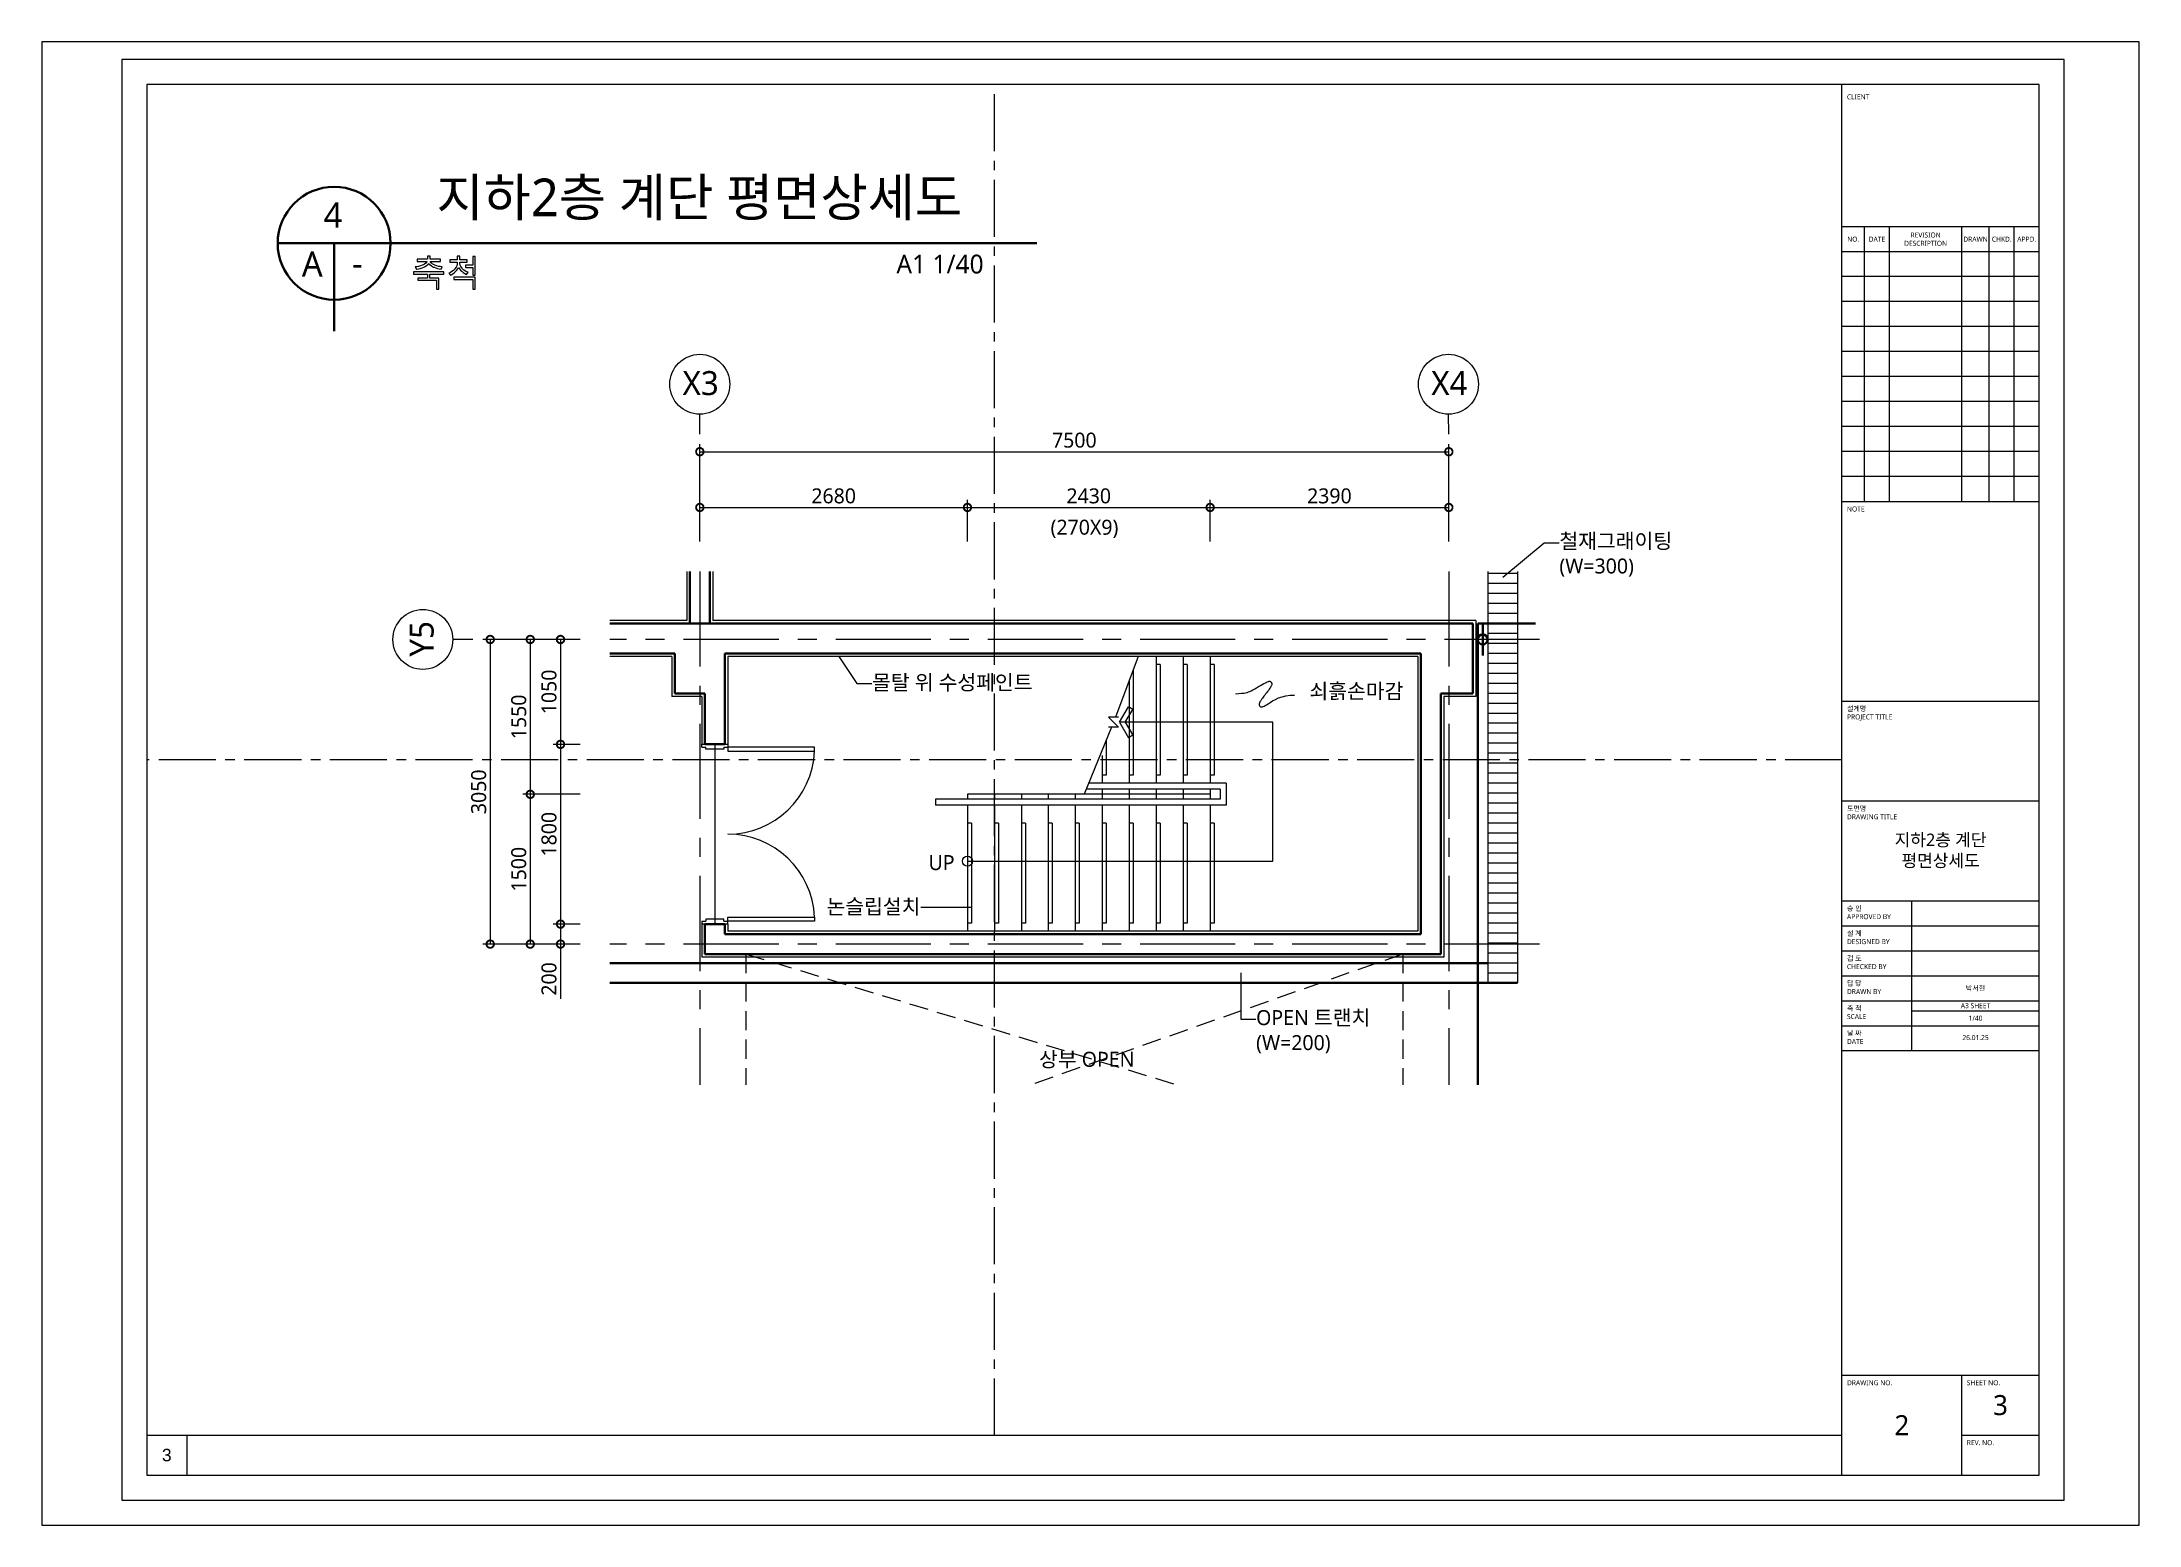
# Model space of a CAD drawing. Header units: millimetres. Extents: x 0 to 21000, y 0 to 14850.
import ezdxf
from ezdxf import colors
from ezdxf.entities.mleader import LeaderData, LeaderLine
from ezdxf.math import Vec2, Vec3

# ---------------------------------------------------------------- set-up
doc = ezdxf.new("R2010")
doc.units = ezdxf.units.MM
doc.header["$LTSCALE"] = 30
doc.header["$PDMODE"] = 34
for name, pattern in [('CENTER', [50.8, 31.75, -6.35, 6.35, -6.35]), ('CENTER2', [28.575, 19.05, -3.175, 3.175, -3.175]), ('HIDDEN', [9.525, 6.35, -3.175])]:
    doc.linetypes.add(name, pattern=pattern)
for name, color, linetype, lineweight in [('가구', 4, 'Continuous', 20), ('도면명', 3, 'Continuous', 40), ('마감선', 9, 'Continuous', 13), ('문자', 3, 'Continuous', 20), ('벽체선', 2, 'Continuous', 40), ('벽체중심선', 1, 'CENTER', 9), ('보조선', 1, 'Continuous', 9), ('은선', 2, 'HIDDEN', 9), ('중심선', 1, 'CENTER', 9), ('치수보조선', 7, 'Continuous', 9), ('화살표', 6, 'Continuous', 15)]:
    doc.layers.add(name, color=color, linetype=linetype, lineweight=lineweight)
for name, color, linetype in [('기타', 250, 'Continuous'), ('문-창문', 4, 'Continuous'), ('실선', 7, 'Continuous'), ('틀', 7, 'Continuous')]:
    doc.layers.add(name, color=color, linetype=linetype)
doc.styles.add('H1', font='malgun.ttf', dxfattribs={"height": 150})
doc.styles.add('H2', font='malgun.ttf')
doc.styles.get("Standard").update_dxf_attribs({"font": 'arial.ttf'})
doc.dimstyles.new('H1', dxfattribs={"dimscale": 60, "dimtxt": 2.5, "dimasz": 2.5, "dimexe": 1.25, "dimexo": 5, "dimtad": 1, "dimtxsty": 'H1', "dimblk": 'DOTSMALL', "dimcen": 2.5, "dimadec": 0, "dimazin": 0, "dimtfac": 1, "dimtmove": 0, "dimatfit": 3, "dimfxl": 1, "dimarcsym": 0})

# ---------------------------------------------------------------- blocks, each defined once
blk = doc.blocks.new('_DotSmall')
at = {"color": 0, "linetype": 'ByBlock', "const_width": 0.5}
blk.add_lwpolyline([(-0.0625, 0, 1), (0.0625, 0, 1)], format="xyb", close=True, dxfattribs=at)
blk = doc.blocks.new('*D20')
at = {"layer": 'Defpoints', "color": 0, "transparency": 16777216}
for p in [(14088, 10747), (6588, 9547), (14088, 9547)]:
    blk.add_point(p, dxfattribs=at)
at = {"layer": '치수보조선', "color": 0, "lineweight": -2, "transparency": 16777216}
for p, q in [((6588, 9847), (6588, 10822)), ((6588, 10747), (14088, 10747)), ((14088, 9847), (14088, 10822))]:
    blk.add_line(p, q, dxfattribs=at)
at = {"layer": '치수보조선', "color": 0, "lineweight": -2, "transparency": 16777216, "xscale": 150, "yscale": 150, "zscale": 150, "rotation": 180}
blk.add_blockref('_DotSmall', (6588, 10747), dxfattribs=at)
at = {"layer": '치수보조선', "color": 0, "lineweight": -2, "transparency": 16777216, "xscale": 150, "yscale": 150, "zscale": 150}
blk.add_blockref('_DotSmall', (14088, 10747), dxfattribs=at)
at = {"layer": '치수보조선', "color": 0, "transparency": 16777216, "insert": (10338, 10862), "char_height": 150, "attachment_point": 5, "style": 'H1'}
blk.add_mtext('7500', dxfattribs=at)
blk = doc.blocks.new('*D21')
at = {"layer": 'Defpoints', "color": 0, "transparency": 16777216}
for p in [(9268, 10189), (6588, 9547), (9268, 9547)]:
    blk.add_point(p, dxfattribs=at)
at = {"layer": '치수보조선', "color": 0, "lineweight": -2, "transparency": 16777216}
for p, q in [((6588, 9847), (6588, 10264)), ((6588, 10189), (9268, 10189)), ((9268, 9847), (9268, 10264))]:
    blk.add_line(p, q, dxfattribs=at)
at = {"layer": '치수보조선', "color": 0, "lineweight": -2, "transparency": 16777216, "xscale": 150, "yscale": 150, "zscale": 150, "rotation": 180}
blk.add_blockref('_DotSmall', (6588, 10189), dxfattribs=at)
at = {"layer": '치수보조선', "color": 0, "lineweight": -2, "transparency": 16777216, "xscale": 150, "yscale": 150, "zscale": 150}
blk.add_blockref('_DotSmall', (9268, 10189), dxfattribs=at)
at = {"layer": '치수보조선', "color": 0, "transparency": 16777216, "insert": (7928, 10304), "char_height": 150, "attachment_point": 5, "style": 'H1'}
blk.add_mtext('2680', dxfattribs=at)
blk = doc.blocks.new('*D22')
at = {"layer": 'Defpoints', "color": 0, "transparency": 16777216}
for p in [(11698, 10189), (9268, 9547), (11698, 9547)]:
    blk.add_point(p, dxfattribs=at)
at = {"layer": '치수보조선', "color": 0, "lineweight": -2, "transparency": 16777216}
for p, q in [((9268, 9847), (9268, 10264)), ((9268, 10189), (11698, 10189)), ((11698, 9847), (11698, 10264))]:
    blk.add_line(p, q, dxfattribs=at)
at = {"layer": '치수보조선', "color": 0, "lineweight": -2, "transparency": 16777216, "xscale": 150, "yscale": 150, "zscale": 150, "rotation": 180}
blk.add_blockref('_DotSmall', (9268, 10189), dxfattribs=at)
at = {"layer": '치수보조선', "color": 0, "lineweight": -2, "transparency": 16777216, "xscale": 150, "yscale": 150, "zscale": 150}
blk.add_blockref('_DotSmall', (11698, 10189), dxfattribs=at)
at = {"layer": '치수보조선', "color": 0, "transparency": 16777216, "insert": (10482, 10304), "char_height": 150, "attachment_point": 5, "style": 'H1'}
blk.add_mtext('2430', dxfattribs=at)
blk = doc.blocks.new('*D23')
at = {"layer": 'Defpoints', "color": 0, "transparency": 16777216}
for p in [(14088, 10189), (11698, 9547), (14088, 9547)]:
    blk.add_point(p, dxfattribs=at)
at = {"layer": '치수보조선', "color": 0, "lineweight": -2, "transparency": 16777216}
for p, q in [((11698, 9847), (11698, 10264)), ((11698, 10189), (14088, 10189)), ((14088, 9847), (14088, 10264))]:
    blk.add_line(p, q, dxfattribs=at)
at = {"layer": '치수보조선', "color": 0, "lineweight": -2, "transparency": 16777216, "xscale": 150, "yscale": 150, "zscale": 150, "rotation": 180}
blk.add_blockref('_DotSmall', (11698, 10189), dxfattribs=at)
at = {"layer": '치수보조선', "color": 0, "lineweight": -2, "transparency": 16777216, "xscale": 150, "yscale": 150, "zscale": 150}
blk.add_blockref('_DotSmall', (14088, 10189), dxfattribs=at)
at = {"layer": '치수보조선', "color": 0, "transparency": 16777216, "insert": (12892, 10304), "char_height": 150, "attachment_point": 5, "style": 'H1'}
blk.add_mtext('2390', dxfattribs=at)
blk = doc.blocks.new('*D24')
at = {"layer": 'Defpoints', "color": 0, "transparency": 16777216}
for p in [(5688, 8867), (5193, 7817), (5688, 7817)]:
    blk.add_point(p, dxfattribs=at)
at = {"layer": '치수보조선', "color": 0, "lineweight": -2, "transparency": 16777216}
for p, q in [((5388, 8867), (5118, 8867)), ((5193, 8867), (5193, 7817)), ((5388, 7817), (5118, 7817))]:
    blk.add_line(p, q, dxfattribs=at)
at = {"layer": '치수보조선', "color": 0, "lineweight": -2, "transparency": 16777216, "xscale": 150, "yscale": 150, "zscale": 150}
for p, rotation in [((5193, 8867), 90), ((5193, 7817), 270)]:
    blk.add_blockref('_DotSmall', p, dxfattribs=dict(at, rotation=rotation))
at = {"layer": '치수보조선', "color": 0, "transparency": 16777216, "insert": (5078, 8342), "char_height": 150, "attachment_point": 5, "rotation": 90, "style": 'H1'}
blk.add_mtext('1050', dxfattribs=at)
blk = doc.blocks.new('*D25')
at = {"layer": 'Defpoints', "color": 0, "transparency": 16777216}
for p in [(5688, 8867), (4489, 5817), (5688, 5817)]:
    blk.add_point(p, dxfattribs=at)
at = {"layer": '치수보조선', "color": 0, "lineweight": -2, "transparency": 16777216}
for p, q in [((5388, 8867), (4414, 8867)), ((4489, 8867), (4489, 5817)), ((5388, 5817), (4414, 5817))]:
    blk.add_line(p, q, dxfattribs=at)
at = {"layer": '치수보조선', "color": 0, "lineweight": -2, "transparency": 16777216, "xscale": 150, "yscale": 150, "zscale": 150}
for p, rotation in [((4489, 8867), 90), ((4489, 5817), 270)]:
    blk.add_blockref('_DotSmall', p, dxfattribs=dict(at, rotation=rotation))
at = {"layer": '치수보조선', "color": 0, "transparency": 16777216, "insert": (4374, 7342), "char_height": 150, "attachment_point": 5, "rotation": 90, "style": 'H1'}
blk.add_mtext('3050', dxfattribs=at)
blk = doc.blocks.new('*D26')
at = {"layer": 'Defpoints', "color": 0, "transparency": 16777216}
for p in [(5688, 8867), (4890, 7317), (5688, 7317)]:
    blk.add_point(p, dxfattribs=at)
at = {"layer": '치수보조선', "color": 0, "lineweight": -2, "transparency": 16777216}
for p, q in [((5388, 8867), (4815, 8867)), ((4890, 8867), (4890, 7317)), ((5388, 7317), (4815, 7317))]:
    blk.add_line(p, q, dxfattribs=at)
at = {"layer": '치수보조선', "color": 0, "lineweight": -2, "transparency": 16777216, "xscale": 150, "yscale": 150, "zscale": 150}
for p, rotation in [((4890, 8867), 90), ((4890, 7317), 270)]:
    blk.add_blockref('_DotSmall', p, dxfattribs=dict(at, rotation=rotation))
at = {"layer": '치수보조선', "color": 0, "transparency": 16777216, "insert": (4775, 8092), "char_height": 150, "attachment_point": 5, "rotation": 90, "style": 'H1'}
blk.add_mtext('1550', dxfattribs=at)
blk = doc.blocks.new('*D27')
at = {"layer": 'Defpoints', "color": 0, "transparency": 16777216}
for p in [(5688, 7317), (4890, 5817), (5688, 5817)]:
    blk.add_point(p, dxfattribs=at)
at = {"layer": '치수보조선', "color": 0, "lineweight": -2, "transparency": 16777216}
for p, q in [((5388, 7317), (4815, 7317)), ((4890, 7317), (4890, 5817)), ((5388, 5817), (4815, 5817))]:
    blk.add_line(p, q, dxfattribs=at)
at = {"layer": '치수보조선', "color": 0, "lineweight": -2, "transparency": 16777216, "xscale": 150, "yscale": 150, "zscale": 150}
for p, rotation in [((4890, 7317), 90), ((4890, 5817), 270)]:
    blk.add_blockref('_DotSmall', p, dxfattribs=dict(at, rotation=rotation))
at = {"layer": '치수보조선', "color": 0, "transparency": 16777216, "insert": (4775, 6567), "char_height": 150, "attachment_point": 5, "rotation": 90, "style": 'H1'}
blk.add_mtext('1500', dxfattribs=at)
blk = doc.blocks.new('*D28')
at = {"layer": 'Defpoints', "color": 0, "transparency": 16777216}
for p in [(5688, 7817), (5193, 6017), (5688, 6017)]:
    blk.add_point(p, dxfattribs=at)
at = {"layer": '치수보조선', "color": 0, "lineweight": -2, "transparency": 16777216}
for p, q in [((5388, 7817), (5118, 7817)), ((5193, 7817), (5193, 6017)), ((5388, 6017), (5118, 6017))]:
    blk.add_line(p, q, dxfattribs=at)
at = {"layer": '치수보조선', "color": 0, "lineweight": -2, "transparency": 16777216, "xscale": 150, "yscale": 150, "zscale": 150}
for p, rotation in [((5193, 7817), 90), ((5193, 6017), 270)]:
    blk.add_blockref('_DotSmall', p, dxfattribs=dict(at, rotation=rotation))
at = {"layer": '치수보조선', "color": 0, "transparency": 16777216, "insert": (5078, 6917), "char_height": 150, "attachment_point": 5, "rotation": 90, "style": 'H1'}
blk.add_mtext('1800', dxfattribs=at)
blk = doc.blocks.new('*D29')
at = {"layer": 'Defpoints', "color": 0, "transparency": 16777216}
for p in [(5688, 6017), (5193, 5817), (5688, 5817)]:
    blk.add_point(p, dxfattribs=at)
at = {"layer": '치수보조선', "color": 0, "lineweight": -2, "transparency": 16777216}
for p, q in [((5388, 6017), (5118, 6017)), ((5193, 6017), (5193, 5817)), ((5388, 5817), (5118, 5817)), ((5193, 5817), (5193, 5268))]:
    blk.add_line(p, q, dxfattribs=at)
at = {"layer": '치수보조선', "color": 0, "lineweight": -2, "transparency": 16777216, "xscale": 150, "yscale": 150, "zscale": 150}
for p, rotation in [((5193, 6017), 90), ((5193, 5817), 270)]:
    blk.add_blockref('_DotSmall', p, dxfattribs=dict(at, rotation=rotation))
at = {"layer": '치수보조선', "color": 0, "transparency": 16777216, "insert": (5078, 5468), "char_height": 150, "attachment_point": 5, "rotation": 90, "style": 'H1'}
blk.add_mtext('200', dxfattribs=at)
blk = doc.blocks.new('_None')
blk = doc.blocks.new('*U34')
at = {"layer": '중심선', "color": 0, "linetype": 'CENTER2', "transparency": 16777216}
blk.add_line((7997.25, 0), (-8984.75, 0), dxfattribs=at)
blk = doc.blocks.new('*U36')
at = {"layer": '중심선', "color": 0, "linetype": 'CENTER2', "transparency": 16777216}
blk.add_line((0, -6566), (0, 6966), dxfattribs=at)

msp = doc.modelspace()

# ---------------------------------------------------------------- linework, layer by layer
for p, q in [((21000, 14850), (0, 14850)), ((0, 14850), (0, 0)), ((21000, 0), (21000, 14850)), ((20250, 14675), (800, 14675)), ((800, 14675), (800, 250)), ((20250, 250), (20250, 14675)), ((20000, 14425), (1050, 14425)), ((18025, 500), (18025, 14425)), ((20000, 500), (20000, 14425)), ((20000, 13000), (18025, 13000)), ((18250, 10250), (18250, 13000)), ((18500, 10250), (18500, 13000)), ((19225, 10250), (19225, 13000)), ((19500, 10250), (19500, 13000)), ((19750, 10250), (19750, 13000)), ((20000, 12750), (18025, 12750)), ((20000, 12500), (18025, 12500)), ((20000, 12250), (18025, 12250)), ((20000, 12000), (18025, 12000)), ((20000, 11750), (18025, 11750)), ((20000, 11500), (18025, 11500)), ((20000, 11250), (18025, 11250)), ((20000, 11000), (18025, 11000)), ((20000, 10750), (18025, 10750)), ((20000, 10500), (18025, 10500)), ((18025, 10250), (20000, 10250)), ((18025, 8250), (20000, 8250)), ((18025, 7250), (20000, 7250)), ((18025, 6250), (20000, 6250)), ((18725, 4750), (18725, 6250)), ((18025, 6000), (20000, 6000)), ((18025, 5750), (20000, 5750)), ((18025, 5500), (20000, 5500)), ((18025, 5250), (20000, 5250)), ((18725, 5150), (20000, 5150)), ((18025, 5000), (20000, 5000)), ((18025, 4750), (20000, 4750)), ((18025, 1500), (20000, 1500)), ((19225, 500), (19225, 1500)), ((1050, 900), (18025, 900)), ((1450, 900), (1450, 500)), ((19225, 900), (20000, 900)), ((1050, 500), (20000, 500)), ((800, 250), (20250, 250)), ((0, 0), (21000, 0))]:
    msp.add_line(p, q)
at = {"layer": '가구'}
for p, q in [((14477.5, 9547.5), (14477.5, 5427.5)), ((14777.5, 9527.5), (14477.5, 9527.5)), ((14777.5, 9547.5), (14777.5, 5427.5)), ((14777.5, 9427.5), (14477.5, 9427.5)), ((14777.5, 9327.5), (14477.5, 9327.5)), ((14777.5, 9227.5), (14477.5, 9227.5)), ((14777.5, 9127.5), (14477.5, 9127.5)), ((14777.5, 9027.5), (14477.5, 9027.5)), ((14777.5, 8927.5), (14477.5, 8927.5)), ((14777.5, 8827.5), (14477.5, 8827.5)), ((14777.5, 8727.5), (14477.5, 8727.5)), ((14777.5, 8627.5), (14477.5, 8627.5)), ((14777.5, 8527.5), (14477.5, 8527.5)), ((14777.5, 8427.5), (14477.5, 8427.5)), ((14777.5, 8327.5), (14477.5, 8327.5)), ((14777.5, 8227.5), (14477.5, 8227.5)), ((14777.5, 8127.5), (14477.5, 8127.5)), ((14777.5, 8027.5), (14477.5, 8027.5)), ((14777.5, 7927.5), (14477.5, 7927.5)), ((14777.5, 7827.5), (14477.5, 7827.5)), ((14777.5, 7727.5), (14477.5, 7727.5)), ((14777.5, 7627.5), (14477.5, 7627.5)), ((14777.5, 7527.5), (14477.5, 7527.5)), ((14777.5, 7427.5), (14477.5, 7427.5)), ((14777.5, 7327.5), (14477.5, 7327.5)), ((14777.5, 7227.5), (14477.5, 7227.5)), ((14777.5, 7127.5), (14477.5, 7127.5)), ((14777.5, 7027.5), (14477.5, 7027.5)), ((14777.5, 6927.5), (14477.5, 6927.5)), ((14777.5, 6827.5), (14477.5, 6827.5)), ((14777.5, 6727.5), (14477.5, 6727.5)), ((14777.5, 6627.5), (14477.5, 6627.5)), ((14777.5, 6527.5), (14477.5, 6527.5)), ((14777.5, 6427.5), (14477.5, 6427.5)), ((14777.5, 6327.5), (14477.5, 6327.5)), ((14777.5, 6227.5), (14477.5, 6227.5)), ((14777.5, 6127.5), (14477.5, 6127.5)), ((14777.5, 6027.5), (14477.5, 6027.5)), ((14777.5, 5927.5), (14477.5, 5927.5)), ((14777.5, 5827.5), (14477.5, 5827.5)), ((14777.5, 5727.5), (14477.5, 5727.5)), ((14777.5, 5627.5), (14477.5, 5627.5)), ((14777.5, 5527.5), (14477.5, 5527.5))]:
    msp.add_line(p, q, dxfattribs=at)
at = {"layer": '기타'}
for p, q in [((6587.505, 10922.169), (6587.505, 11122.169)), ((14087.5, 10922.169), (14086.062, 11122.159)), ((4314.308, 8867.5), (4114.308, 8867.5))]:
    msp.add_line(p, q, dxfattribs=at)
for centre in [(6587.505, 11422.169), (14084.623, 11422.156), (3814.308, 8867.5)]:
    msp.add_circle(centre, 300, dxfattribs=at)
at = {"layer": '도면명', "linetype": 'Continuous', "ltscale": 0.5}
for p, q in [((9963.711, 12834.135), (2360.872, 12834.135)), ((2925.986, 12834.135), (2925.986, 12269.021)), ((2925.986, 12269.021), (2925.986, 11955.068))]:
    msp.add_line(p, q, dxfattribs=at)
at = {"layer": '도면명', "ltscale": 0.5}
msp.add_circle((2925.986, 12834.135), 565.114, dxfattribs=at)
at = {"layer": '마감선'}
for p, q in [((6457.505, 9547.5), (6457.505, 9057.5)), ((6717.505, 9547.5), (6717.505, 9057.5)), ((6457.505, 9057.5), (5687.505, 9057.5)), ((14357.5, 9057.5), (6717.505, 9057.5)), ((14357.5, 9057.5), (14357.5, 8297.5)), ((6307.505, 8697.5), (5687.505, 8697.5)), ((6307.505, 8697.5), (6307.505, 8297.5)), ((6867.505, 8697.5), (6867.505, 7817.5)), ((13777.5, 8697.5), (6867.505, 8697.5)), ((13777.5, 8697.5), (13777.5, 5947.5)), ((6607.505, 8297.5), (6307.505, 8297.5)), ((6607.505, 8297.5), (6607.505, 7817.5)), ((14037.5, 8297.5), (14037.5, 5687.5)), ((14357.5, 8297.5), (14037.5, 8297.5)), ((6607.505, 6017.5), (6607.505, 5687.5)), ((6867.505, 6017.5), (6867.505, 5947.5)), ((13777.5, 5947.5), (6867.505, 5947.5)), ((14037.5, 5687.5), (6607.505, 5687.5))]:
    msp.add_line(p, q, dxfattribs=at)
at = {"layer": '문-창문'}
for p, q in [((6607.505, 7817.5), (6867.505, 7817.5)), ((6607.505, 7787.5), (6607.505, 7817.5)), ((6607.505, 7787.5), (6647.505, 7787.5)), ((6647.505, 7767.5), (6647.505, 7787.5)), ((6827.505, 7787.5), (6827.505, 7767.5)), ((6827.505, 7787.5), (6867.505, 7787.5)), ((6867.505, 7817.5), (6867.505, 7787.5)), ((6867.505, 7787.5), (6867.505, 7747.5)), ((7737.505, 7787.5), (6867.505, 7787.5)), ((7737.505, 7747.5), (7737.505, 7787.5)), ((6827.505, 7767.5), (6647.505, 7767.5)), ((6867.505, 7747.5), (7737.505, 7747.5)), ((6607.505, 6047.5), (6647.505, 6047.5)), ((6607.505, 6047.5), (6607.505, 6017.5)), ((6867.505, 6017.5), (6607.505, 6017.5)), ((6827.505, 6067.5), (6647.505, 6067.5)), ((6647.505, 6067.5), (6647.505, 6047.5)), ((6827.505, 6047.5), (6827.505, 6067.5)), ((6827.505, 6047.5), (6867.505, 6047.5)), ((6867.505, 6047.5), (6867.505, 6087.5)), ((6867.505, 6087.5), (7737.505, 6087.5)), ((6867.505, 6017.5), (6867.505, 6047.5)), ((7737.505, 6047.5), (6867.505, 6047.5)), ((7737.505, 6087.5), (7737.505, 6047.5))]:
    msp.add_line(p, q, dxfattribs=at)
for centre, start, end in [((6867.505, 7787.5), 270, 357.3647823), ((6867.505, 6047.5), 2.6352177, 90)]:
    msp.add_arc(centre, 870, start, end, dxfattribs=at)
at = {"layer": '문자', "color": 3, "lineweight": 0}
for p, q in [((3771.232, 12602.166), (3753.628, 12599.434)), ((3859.861, 12675.315), (3755.752, 12675.315)), ((3755.752, 12675.315), (3755.752, 12652.55)), ((3755.752, 12652.55), (3857.129, 12652.55)), ((3789.14, 12606.718), (3771.232, 12602.166)), ((3807.351, 12613.396), (3789.14, 12606.718)), ((3809.78, 12614.307), (3807.351, 12613.396)), ((3829.205, 12624.019), (3809.78, 12614.307)), ((3843.774, 12634.643), (3829.205, 12624.019)), ((3830.419, 12599.434), (3848.934, 12609.754)), ((3854.094, 12646.784), (3843.774, 12634.643)), ((3848.934, 12609.754), (3863.2, 12620.073)), ((3857.129, 12652.55), (3854.094, 12646.784)), ((3885.964, 12705.971), (3859.861, 12705.971)), ((3859.861, 12705.971), (3859.861, 12675.315)), ((3863.2, 12620.073), (3872.912, 12630.697)), ((3872.912, 12630.697), (3875.037, 12627.965)), ((3875.037, 12627.965), (3885.964, 12617.645)), ((3885.964, 12675.315), (3885.964, 12705.971)), ((3989.465, 12675.315), (3885.964, 12675.315)), ((3885.964, 12617.645), (3901.444, 12607.325)), ((3895.98, 12639.803), (3887.785, 12652.55)), ((3887.785, 12652.55), (3989.465, 12652.55)), ((3908.728, 12628.572), (3895.98, 12639.803)), ((3901.444, 12607.325), (3921.78, 12596.399)), ((3926.029, 12618.556), (3908.728, 12628.572)), ((3935.438, 12614.307), (3926.029, 12618.556)), ((3953.65, 12607.629), (3935.438, 12614.307)), ((3971.558, 12602.773), (3953.65, 12607.629)), ((3989.162, 12600.041), (3971.558, 12602.773)), ((4006.766, 12598.827), (3989.162, 12600.041)), ((3989.465, 12652.55), (3989.465, 12675.315)), ((4159.439, 12667.727), (4084.165, 12667.727)), ((4084.165, 12667.727), (4084.165, 12645.569)), ((4084.165, 12645.569), (4159.135, 12645.569)), ((4154.886, 12609.754), (4146.691, 12593.363)), ((4158.832, 12625.233), (4154.886, 12609.754)), ((4159.135, 12631.304), (4158.832, 12625.233)), ((4159.135, 12645.569), (4159.135, 12631.304)), ((4184.935, 12706.274), (4159.439, 12706.274)), ((4159.439, 12706.274), (4159.439, 12667.727)), ((4184.935, 12667.727), (4184.935, 12706.274)), ((4259.601, 12667.727), (4184.935, 12667.727)), ((4184.935, 12631.304), (4184.935, 12645.569)), ((4184.935, 12645.569), (4259.601, 12645.569)), ((4187.363, 12615.824), (4184.935, 12631.304)), ((4194.647, 12600.041), (4187.363, 12615.824)), ((4206.485, 12584.258), (4194.647, 12600.041)), ((4259.601, 12645.569), (4259.601, 12667.727)), ((3753.628, 12599.434), (3736.023, 12598.523)), ((3736.023, 12598.523), (3750.593, 12575.152)), ((3750.593, 12575.152), (3753.628, 12575.456)), ((3753.628, 12575.456), (3771.232, 12578.491)), ((3771.232, 12578.491), (3788.837, 12582.74)), ((3788.837, 12582.74), (3806.441, 12588.811)), ((3806.441, 12588.811), (3824.045, 12596.095)), ((3824.045, 12596.095), (3830.419, 12599.434)), ((3921.78, 12596.399), (3926.029, 12594.578)), ((3926.029, 12594.578), (3943.633, 12587.293)), ((3943.633, 12587.293), (3961.238, 12581.526)), ((3961.238, 12581.526), (3978.842, 12577.58)), ((3978.842, 12577.58), (3996.143, 12574.848)), ((3996.143, 12574.848), (4009.195, 12598.827)), ((4009.195, 12598.827), (4006.766, 12598.827)), ((4090.235, 12542.371), (4073.541, 12535.087)), ((4073.541, 12535.087), (4092.056, 12515.358)), ((4105.715, 12551.477), (4090.235, 12542.371)), ((4092.056, 12515.358), (4096.306, 12517.786)), ((4096.306, 12517.786), (4113.303, 12528.106)), ((4120.284, 12562.708), (4105.715, 12551.477)), ((4113.303, 12528.106), (4128.783, 12539.336)), ((4133.336, 12575.759), (4120.284, 12562.708)), ((4128.783, 12539.336), (4142.441, 12551.477)), ((4133.943, 12576.67), (4133.336, 12575.759)), ((4146.691, 12593.363), (4133.943, 12576.67)), ((4142.441, 12551.477), (4154.279, 12564.225)), ((4154.279, 12564.225), (4164.295, 12577.884)), ((4164.295, 12577.884), (4172.49, 12592.453)), ((4172.49, 12592.453), (4180.685, 12579.401)), ((4180.685, 12579.401), (4191.309, 12566.35)), ((4191.309, 12566.35), (4203.753, 12553.905)), ((4203.753, 12553.905), (4218.019, 12542.675)), ((4211.038, 12579.401), (4206.485, 12584.258)), ((4225.303, 12566.35), (4211.038, 12579.401)), ((4218.019, 12542.675), (4234.105, 12532.052)), ((4240.479, 12556.03), (4225.303, 12566.35)), ((4234.105, 12532.052), (4252.013, 12522.642)), ((4256.263, 12547.835), (4240.479, 12556.03)), ((4252.013, 12522.642), (4269.314, 12543.282)), ((4269.314, 12543.282), (4256.263, 12547.835))]:
    msp.add_line(p, q, dxfattribs=at)
for points in [[(4339.125, 12703.239), (4313.629, 12703.239), (4313.629, 12615.521), (4241.997, 12615.521), (4241.997, 12592.453), (4313.629, 12592.453), (4313.629, 12513.537), (4339.125, 12513.537)], [(4025.281, 12549.049), (3719.937, 12549.049), (3719.937, 12525.981), (3859.557, 12525.981), (3859.557, 12486.22), (3763.341, 12486.22), (3763.341, 12463.455), (3949.4, 12463.455), (3949.4, 12374.219), (3974.896, 12374.219), (3974.896, 12486.22), (3885.66, 12486.22), (3885.66, 12525.981), (4025.281, 12525.981)], [(4339.125, 12494.718), (4125.14, 12494.718), (4125.14, 12472.258), (4313.629, 12472.258), (4313.629, 12374.219), (4339.125, 12374.219)]]:
    msp.add_lwpolyline(points, close=True, dxfattribs=at)
at = {"layer": '문자'}
msp.add_lwpolyline([(11951.801, 8323.447), (11984.922, 8325.631), (12011.893, 8327.829), (12033.886, 8330.276), (12052.071, 8333.204), (12067.618, 8336.849), (12081.7, 8341.444), (12095.486, 8347.223), (12110.148, 8354.42), (12126.566, 8363.155), (12144.459, 8373.098), (12163.256, 8383.803), (12182.386, 8394.827), (12201.278, 8405.725), (12219.36, 8416.052), (12236.061, 8425.364), (12250.81, 8433.216), (12263.179, 8439.272), (12273.311, 8443.625), (12281.492, 8446.475), (12288.009, 8448.024), (12293.147, 8448.472), (12297.193, 8448.021), (12300.433, 8446.871), (12303.153, 8445.223), (12305.59, 8443.248), (12307.784, 8441.002), (12309.727, 8438.509), (12311.408, 8435.794), (12312.818, 8432.882), (12313.949, 8429.799), (12314.791, 8426.569), (12315.335, 8423.218), (12315.551, 8419.739), (12315.321, 8415.999), (12314.51, 8411.833), (12312.98, 8407.076), (12310.593, 8401.563), (12307.213, 8395.13), (12302.702, 8387.612), (12296.923, 8378.844), (12289.815, 8368.747), (12281.63, 8357.59), (12272.693, 8345.724), (12263.334, 8333.505), (12253.878, 8321.285), (12244.654, 8309.418), (12235.989, 8298.259), (12228.21, 8288.16), (12221.566, 8279.384), (12215.995, 8271.832), (12211.356, 8265.313), (12207.509, 8259.637), (12204.313, 8254.613), (12201.626, 8250.051), (12199.309, 8245.76), (12197.22, 8241.55), (12195.254, 8237.272), (12193.445, 8232.936), (12191.864, 8228.597), (12190.578, 8224.307), (12189.659, 8220.118), (12189.174, 8216.085), (12189.195, 8212.259), (12189.789, 8208.693), (12191.003, 8205.434), (12192.78, 8202.495), (12195.042, 8199.886), (12197.707, 8197.613), (12200.697, 8195.684), (12203.932, 8194.107), (12207.331, 8192.89), (12210.815, 8192.041), (12214.396, 8191.615), (12218.453, 8191.863), (12223.459, 8193.081), (12229.885, 8195.569), (12238.204, 8199.622), (12248.886, 8205.54), (12262.404, 8213.621), (12279.229, 8224.161), (12299.744, 8237.219), (12323.972, 8251.89), (12351.848, 8267.028), (12383.304, 8281.489), (12418.275, 8294.126), (12456.695, 8303.795), (12498.498, 8309.351), (12543.618, 8309.649)], dxfattribs=at)
at = {"layer": '벽체선'}
for p, q in [((6487.505, 9547.5), (6487.505, 9027.5)), ((6687.505, 9547.5), (6687.505, 9027.5)), ((14327.5, 9027.5), (5687.505, 9027.5)), ((14327.5, 9027.5), (14327.5, 8327.5)), ((14377.5, 9027.5), (14957.5, 9027.5)), ((14377.5, 9027.5), (14377.5, 4407.5)), ((14427.5, 8867.5), (14427.5, 9027.5)), ((14427.5, 8867.5), (14427.5, 8707.5)), ((6337.505, 8727.5), (5687.505, 8727.5)), ((6337.505, 8727.5), (6337.505, 8327.5)), ((6837.505, 8727.5), (6837.505, 7817.5)), ((13807.5, 8727.5), (6837.505, 8727.5)), ((13807.5, 8727.5), (13807.5, 5917.5)), ((6637.505, 8327.5), (6337.505, 8327.5)), ((6637.505, 8327.5), (6637.505, 7817.5)), ((14327.5, 8327.5), (14007.5, 8327.5)), ((14007.5, 8327.5), (14007.5, 5717.5)), ((6837.505, 7817.5), (6637.505, 7817.5)), ((6637.505, 6017.5), (6637.505, 5717.5)), ((6837.505, 6017.5), (6637.505, 6017.5)), ((6837.505, 6017.5), (6637.505, 6017.5)), ((6837.505, 6017.5), (6837.505, 5917.5)), ((13807.5, 5917.5), (6837.505, 5917.5)), ((14007.5, 5717.5), (6637.505, 5717.5)), ((14477.5, 5627.5), (5687.505, 5627.5)), ((14777.5, 5427.5), (5687.505, 5427.5))]:
    msp.add_line(p, q, dxfattribs=at)
msp.add_circle((14427.5, 8867.5), 50, dxfattribs=at)
at = {"layer": '벽체중심선'}
for p, q in [((6587.505, 9547.5), (6587.505, 4407.5)), ((14087.5, 9547.5), (14087.5, 4407.5)), ((14997.5, 8867.5), (5687.505, 8867.5)), ((14997.5, 5817.5), (5687.505, 5817.5))]:
    msp.add_line(p, q, dxfattribs=at)
at = {"layer": '보조선'}
msp.add_line((6737.505, 7817.5), (6737.505, 6017.5), dxfattribs=at)
at = {"layer": '실선'}
for p, q in [((10977.5, 8697.5), (10749.225, 8088.767)), ((11157.5, 8697.5), (11157.5, 7427.5)), ((11197.5, 8617.5), (11157.5, 8617.5)), ((11197.5, 8617.5), (11197.5, 7507.5)), ((11427.5, 8697.5), (11427.5, 7427.5)), ((11467.5, 8617.5), (11427.5, 8617.5)), ((11467.5, 8617.5), (11467.5, 7507.5)), ((11697.5, 8697.5), (11697.5, 7427.5)), ((11737.5, 8617.5), (11697.5, 8617.5)), ((11737.5, 8617.5), (11737.5, 7507.5)), ((10887.5, 8457.5), (10887.5, 7427.5)), ((10927.5, 8564.167), (10927.5, 7507.5)), ((10711.725, 7988.767), (10437.5, 7317.5)), ((10657.5, 7854.054), (10657.5, 7507.5)), ((10617.5, 7704.68), (10617.5, 7427.5)), ((11797.5, 7367.5), (10457.626, 7367.5)), ((11857.5, 7427.5), (10481.777, 7427.5)), ((10657.5, 7507.5), (10617.5, 7507.5)), ((10617.5, 7367.5), (10617.5, 7267.5)), ((10927.5, 7507.5), (10887.5, 7507.5)), ((10887.5, 7367.5), (10887.5, 7267.5)), ((11197.5, 7507.5), (11157.5, 7507.5)), ((11157.5, 7367.5), (11157.5, 7267.5)), ((11467.5, 7507.5), (11427.5, 7507.5)), ((11427.5, 7367.5), (11427.5, 7267.5)), ((11737.5, 7507.5), (11697.5, 7507.5)), ((11697.5, 7367.5), (11697.5, 7267.5)), ((11797.5, 7367.5), (11797.5, 7267.5)), ((11857.5, 7427.5), (11857.5, 7207.5)), ((11797.5, 7267.5), (8947.5, 7267.5)), ((8947.5, 7267.5), (8947.5, 7207.5)), ((11857.5, 7207.5), (8947.5, 7207.5)), ((9267.5, 7317.5), (9267.5, 7267.5)), ((11697.5, 7317.5), (9267.5, 7317.5)), ((9267.5, 7207.5), (9267.5, 5947.5)), ((9537.5, 7317.5), (9537.5, 7267.5)), ((9537.5, 7207.5), (9537.5, 5947.5)), ((9807.5, 7317.5), (9807.5, 7267.5)), ((9807.5, 7207.5), (9807.5, 5947.5)), ((10077.5, 7317.5), (10077.5, 7267.5)), ((10077.5, 7207.5), (10077.5, 5947.5)), ((10347.5, 7317.5), (10347.5, 7267.5)), ((10347.5, 7207.5), (10347.5, 5947.5)), ((10617.5, 7207.5), (10617.5, 5947.5)), ((10887.5, 7207.5), (10887.5, 5947.5)), ((11157.5, 7207.5), (11157.5, 5947.5)), ((11427.5, 7207.5), (11427.5, 5947.5)), ((11697.5, 7207.5), (11697.5, 5947.5)), ((9307.5, 7027.5), (9267.5, 7027.5)), ((9307.5, 7027.5), (9307.5, 6027.5)), ((9577.5, 7027.5), (9537.5, 7027.5)), ((9577.5, 7027.5), (9577.5, 6027.5)), ((9847.5, 7027.5), (9807.5, 7027.5)), ((9847.5, 7027.5), (9847.5, 6027.5)), ((10117.5, 7027.5), (10077.5, 7027.5)), ((10117.5, 7027.5), (10117.5, 6027.5)), ((10387.5, 7027.5), (10347.5, 7027.5)), ((10387.5, 7027.5), (10387.5, 6027.5)), ((10657.5, 7027.5), (10617.5, 7027.5)), ((10657.5, 7027.5), (10657.5, 6027.5)), ((10927.5, 7027.5), (10887.5, 7027.5)), ((10927.5, 7027.5), (10927.5, 6027.5)), ((11197.5, 7027.5), (11157.5, 7027.5)), ((11197.5, 7027.5), (11197.5, 6027.5)), ((11467.5, 7027.5), (11427.5, 7027.5)), ((11467.5, 7027.5), (11467.5, 6027.5)), ((11737.5, 7027.5), (11697.5, 7027.5)), ((11737.5, 7027.5), (11737.5, 6027.5)), ((9307.5, 6027.5), (9267.5, 6027.5)), ((9577.5, 6027.5), (9537.5, 6027.5)), ((9847.5, 6027.5), (9807.5, 6027.5)), ((10117.5, 6027.5), (10077.5, 6027.5)), ((10387.5, 6027.5), (10347.5, 6027.5)), ((10657.5, 6027.5), (10617.5, 6027.5)), ((10927.5, 6027.5), (10887.5, 6027.5)), ((11197.5, 6027.5), (11157.5, 6027.5)), ((11467.5, 6027.5), (11427.5, 6027.5)), ((11737.5, 6027.5), (11697.5, 6027.5))]:
    msp.add_line(p, q, dxfattribs=at)
msp.add_lwpolyline([(10780.475, 8088.767), (10680.475, 8088.767), (10780.475, 7988.767), (10680.475, 7988.767)], dxfattribs=at)
at = {"layer": '은선'}
for p, q in [((7047.505, 5717.5), (7047.505, 4407.5)), ((7047.505, 5717.5), (11367.505, 4407.5)), ((13627.5, 5717.5), (9903.11, 4407.5)), ((13627.5, 5717.5), (13627.5, 4407.5))]:
    msp.add_line(p, q, dxfattribs=at)
at = {"layer": '틀'}
msp.add_line((1050, 14425), (1050, 500), dxfattribs=at)
at = {"layer": '화살표'}
for p, q in [((10789.765, 8037.5), (10879.199, 8192.404)), ((10922.5, 8167.404), (10879.199, 8192.404)), ((12327.5, 8037.5), (10789.765, 8037.5)), ((10789.765, 8037.5), (10879.199, 7882.596)), ((10847.5, 8037.5), (10922.5, 8167.404)), ((10847.5, 8037.5), (10922.5, 7907.596)), ((12327.5, 6647.5), (12327.5, 8037.5)), ((10922.5, 7907.596), (10879.199, 7882.596)), ((9267.5, 6647.5), (12327.5, 6647.5))]:
    msp.add_line(p, q, dxfattribs=at)
msp.add_circle((9267.5, 6647.5), 50, dxfattribs=at)

# ---------------------------------------------------------------- block references
at = {"layer": '중심선', "linetype": 'CENTER2'}
for name, p in [('*U36', (9537.5, 7462.5)), ('*U34', (10031.25, 7662.5))]:
    msp.add_blockref(name, p, dxfattribs=at)

# ---------------------------------------------------------------- texts
at = {"style": 'H1'}
for s, width, insert, char_height, attachment_point in [('CLIENT', 500, (18075, 14325), 50, 1), ('NO.', 225, (18137.5, 12875), 50, 5), ('DATE', 250, (18375, 12875), 50, 5), ('REVISION\\PDESCRIPTION', 725, (18862.5, 12875), 50, 5), ('DRAWN', 275, (19362.5, 12875), 50, 5), ('CHKD.', 250, (19625, 12875), 50, 5), ('APPD.', 250, (19875, 12875), 50, 5), ('NOTE', 500, (18075, 10198.198), 50, 1), ('{\\fGulim|b0|i0|c129|p50;설계명}\\PPROJECT TITLE', 1384.81691, (18075, 8200), 50, 1), ('{\\fGulim|b0|i0|c129|p50;도면명}\\PDRAWING TITLE', 552.0575, (18075, 7200), 50, 1), ('지하2층 계단\\P평면상세도', 1975, (19012.5, 6750), 125, 5), ('{\\fGulim|b0|i0|c129|p50;승 인}\\PAPPROVED BY', 500, (18075, 6200), 50, 1), ('설 계\\PDESIGNED BY', 500, (18075, 5950), 50, 1), ('검 토\\PCHECKED BY', 500, (18075, 5700), 50, 1), ('담 당\\PDRAWN BY', 500, (18075, 5450), 50, 1), ('박서현', 1275, (19362.5, 5372.944), 50, 5), ('축 척\\PSCALE', 500, (18075, 5200), 50, 1), ('A3 SHEET', 1275, (19362.5, 5200), 50, 5), ('1/40', 1275, (19362.5, 5074.766), 50, 5), ('날 짜\\PDATE', 500, (18075, 4950), 50, 1), ('26.01.25', 1275, (19362.5, 4880.625), 50, 5), ('DRAWING NO.', 500, (18075, 1450), 50, 1), ('SHEET NO.', 500, (19275, 1450), 50, 1), ('REV. NO.', 500, (19275, 850), 50, 1)]:
    msp.add_mtext_dynamic_manual_height_columns(s, width=width, gutter_width=625, heights=[0], dxfattribs=dict(at, insert=insert, char_height=char_height, attachment_point=attachment_point))
at = {"insert": (1250, 700), "char_height": 125, "attachment_point": 5}
msp.add_mtext_dynamic_manual_height_columns('3', width=400, gutter_width=625, heights=[396.085], dxfattribs=at)
at = {"layer": '도면명', "linetype": 'Continuous', "ltscale": 0.5, "attachment_point": 1, "style": 'H2'}
for s, insert, char_height in [('지하2층 계단 평면상세도', (3950.4, 13482.112), 376.74275), ('A1 1/40', (8556.551, 12719.911), 188.3714)]:
    msp.add_mtext_dynamic_manual_height_columns(s, width=6000.74837, gutter_width=18.837, heights=[0], dxfattribs=dict(at, insert=insert, char_height=char_height))
at = {"layer": '문자', "attachment_point": 1, "style": 'H1'}
for s, width, gutter_width, insert, char_height in [('4', 473.95117, 15.698, (2821.27, 13241.659), 251.162), ('A', 473.95117, 15.698, (2602.272, 12751.771), 251.162), ('-', 473.95117, 15.698, (3104.52, 12760.075), 251.162), ('X3', 416.18813, 12.5, (6415.429, 11554.298), 240), ('X4', 416.18813, 12.5, (13912.547, 11554.284), 240), ('(270X9)', 1057.58758, 12.5, (10100.374, 10066.305), 150), ('쇠흙손마감', 1165.36957, 12.5, (12692.247, 8425.536), 150), ('UP', 565.91429, 12.5, (8878.164, 6708.159), 150), ('상부 OPEN', 1297.12416, 12.5, (9985.054, 4738.325), 150)]:
    msp.add_mtext_dynamic_manual_height_columns(s, width=width, gutter_width=gutter_width, heights=[0], dxfattribs=dict(at, insert=insert, char_height=char_height))
at = {"layer": '문자', "insert": (3682.18, 8695.424), "char_height": 240, "attachment_point": 1, "rotation": 90, "style": 'H1'}
msp.add_mtext_dynamic_manual_height_columns('Y5', width=416.18813, gutter_width=12.5, heights=[0], dxfattribs=at)
at = {"layer": '틀', "char_height": 200, "attachment_point": 5, "style": 'H1'}
for s, width, insert in [('3', 775, (19612.5, 1200)), ('2', 1200, (18625, 1000))]:
    msp.add_mtext_dynamic_manual_height_columns(s, width=width, gutter_width=1000, heights=[0], dxfattribs=dict(at, insert=insert))

# ---------------------------------------------------------------- dimensions: what is measured, and where the dimension line sits
at = {"layer": '치수보조선'}
for base, p1, p2, picture, middle in [((14087.5, 10747.16935), (6587.50496, 9547.5), (14087.5, 9547.5), '*D20', (10337.50248, 10862.16596)), ((9267.5, 10189.02218), (6587.50496, 9547.5), (9267.5, 9547.5), '*D21', (7927.50248, 10304.01878)), ((11697.5, 10189.022), (9267.5, 9547.5), (11697.5, 9547.5), '*D22', (10482.5, 10304.019)), ((14087.5, 10189.022), (11697.5, 9547.5), (14087.5, 9547.5), '*D23', (12892.5, 10304.019))]:
    dim = msp.add_linear_dim(base=base, p1=p1, p2=p2, dimstyle='H1', dxfattribs=at)
    dim.commit()
    dim.dimension.update_dxf_attribs({"geometry": picture, "text_midpoint": middle})
for base, p1, p2, picture, middle in [((4489.308, 5817.5), (5687.505, 8867.5), (5687.505, 5817.5), '*D25', (4374.312, 7342.5)), ((4889.963, 7317.5), (5687.505, 8867.5), (5687.505, 7317.5), '*D26', (4774.558, 8092.5)), ((5193.146, 7817.5), (5687.505, 8867.5), (5687.505, 7817.5), '*D24', (5077.742, 8342.5)), ((5193.146, 6017.5), (5687.505, 7817.5), (5687.505, 6017.5), '*D28', (5077.742, 6917.5)), ((4889.963, 5817.5), (5687.505, 7317.5), (5687.505, 5817.5), '*D27', (4774.558, 6567.5)), ((5193.146, 5817.5), (5687.505, 6017.5), (5687.505, 5817.5), '*D29', (5078.15, 5467.823))]:
    dim = msp.add_linear_dim(base=base, p1=p1, p2=p2, angle=90, dimstyle='H1', dxfattribs=at)
    dim.commit()
    dim.dimension.update_dxf_attribs({"geometry": picture, "text_midpoint": middle})

# ---------------------------------------------------------------- leaders
at = {"layer": '문자'}
ml = msp.add_multileader_mtext('Standard', dxfattribs=at)
ml.set_content('철재그래이팅\\P(W=300)', color=256, style='H1')
ml.set_leader_properties()
ml.set_arrow_properties(name='NONE')
ml.build(insert=Vec2(0, 0))
ctx = ml.context
ctx.base_point, ctx.char_height, ctx.plane_origin = Vec3(15193.436, 9835.895), 150, Vec3(14627.588, 9491.409)
notes = []
notes.append((ctx, [(0, (1, 1, 0), (15043.436, 9835.895), (1, 0), 150, [(0, [(14627.588, 9491.409)], 0, [])])]))
ctx.mtext.insert, ctx.mtext.flow_direction = Vec3(15195.436, 9927.912), 5
ml = msp.add_multileader_mtext('Standard', dxfattribs=at)
ml.set_content('몰탈 위 수성페인트', color=256, style='H1')
ml.set_leader_properties()
ml.set_arrow_properties(name='NONE')
ml.build(insert=Vec2(0, 0))
ctx = ml.context
ctx.base_point, ctx.char_height, ctx.plane_origin = Vec3(8310.264, 8427.665), 150, Vec3(7981.225, 8697.5)
notes.append((ctx, [(0, (1, 1, 0), (8160.264, 8427.665), (1, 0), 150, [(0, [(7981.225, 8697.5)], 0, [])])]))
ctx.mtext.insert, ctx.mtext.flow_direction = Vec3(8312.264, 8511.836), 5
ml = msp.add_multileader_mtext('Standard', dxfattribs=at)
ml.set_content('논슬립설치', color=256, style='H1')
ml.set_leader_properties()
ml.set_arrow_properties(name='NONE')
ml.build(insert=Vec2(0, 0))
ctx = ml.context
ctx.base_point, ctx.char_height, ctx.plane_origin = Vec3(7797.47, 6183.145), 150, Vec3(9307.5, 6184.717)
ctx.text_align_type = 2
notes.append((ctx, [(0, (1, 1, 0), (8807.5, 6183.145), (-1, 0), 8, [(0, [(9307.5, 6184.717)], 0, [])])]))
ctx.mtext.insert, ctx.mtext.alignment, ctx.mtext.flow_direction = Vec3(8797.5, 6267.316), 3, 5
ml = msp.add_multileader_mtext('Standard', dxfattribs=at)
ml.set_content('OPEN 트랜치\\P(W=200)', color=256, style='H1')
ml.set_leader_properties()
ml.set_arrow_properties(name='NONE')
ml.build(insert=Vec2(0, 0))
ctx = ml.context
ctx.base_point, ctx.char_height, ctx.plane_origin = Vec3(12156.442, 5063.846), 150, Vec3(12006.442, 5529.829)
notes.append((ctx, [(0, (1, 1, 0), (12006.442, 5063.846), (1, 0), 150, [(0, [(12006.442, 5529.829)], 0, [])])]))
ctx.mtext.insert, ctx.mtext.flow_direction = Vec3(12158.442, 5155.863), 5
for ctx, leaders in notes:
    for number, flags, end, landing, length, lines in leaders:
        leader = LeaderData()
        leader.index, (leader.has_last_leader_line, leader.has_dogleg_vector, leader.attachment_direction) = number, flags
        leader.last_leader_point, leader.dogleg_vector, leader.dogleg_length = Vec3(end), Vec3(landing), length
        for number, points, colour, breaks in lines:
            line = LeaderLine()
            line.index, line.vertices, line.color, line.breaks = number, Vec3.list(points), colors.encode_raw_color(colour), breaks
            leader.lines.append(line)
        ctx.leaders.append(leader)

doc.saveas('drawing.dxf')
